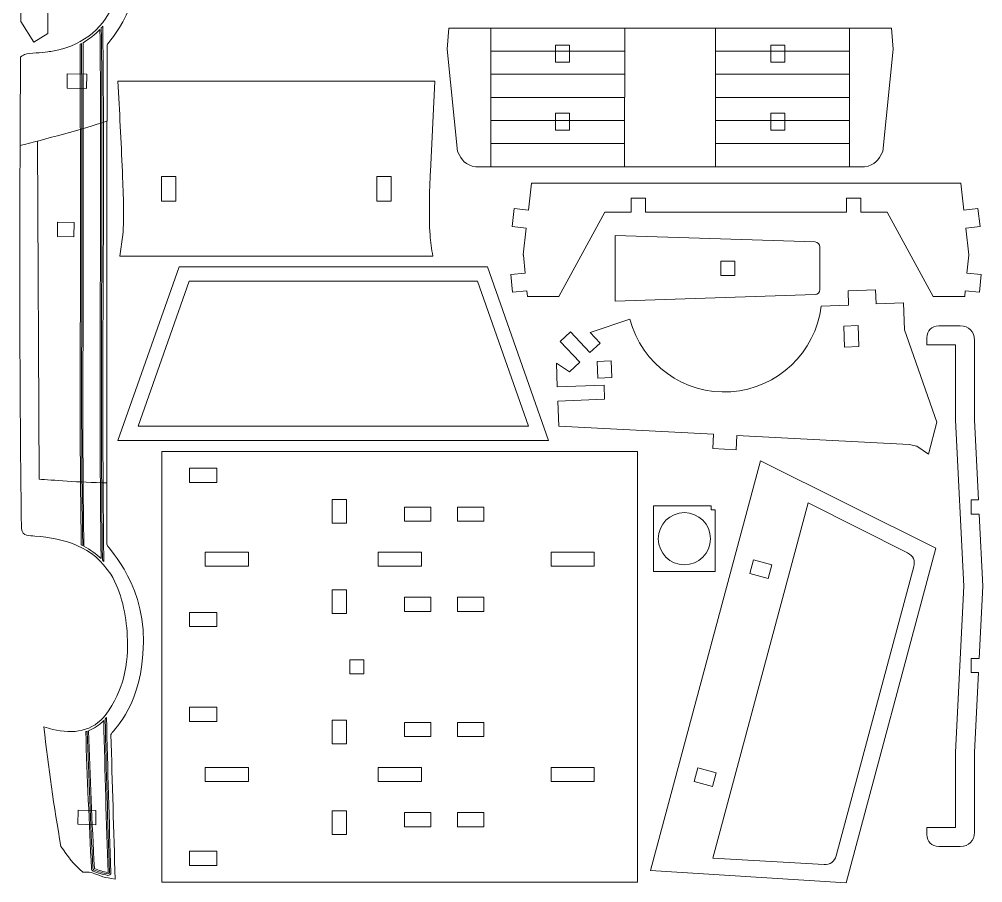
# Model space of a CAD drawing. Header units: centimetres. Extents: x -58.4 to 23.9, y -22.4 to 6.6.
# Drawn here: x -27.41 to -7.11, y -22.35 to -4.15 of the extents above; entities that cross this region are included whole.
import ezdxf

# ---------------------------------------------------------------- set-up
doc = ezdxf.new("R2010")
doc.units = ezdxf.units.CM
doc.header["$MEASUREMENT"] = 0
doc.layers.add('Camada 1', color=7, linetype='Continuous')

msp = doc.modelspace()

# ---------------------------------------------------------------- linework, layer by layer
at = {"layer": 'Camada 1', "lineweight": 9}
for points, knots in [([(-27.09372, 1.02122), (-27.09372, 1.02122), (-27.37682, 1.02122), (-27.37682, 1.02122), (-27.37682, 1.02122), (-27.37682, 1.02122), (-27.37682, -3.21644), (-27.37682, -3.21644), (-27.37682, -3.21644), (-27.37682, -3.21644), (-27.09372, -3.21644), (-27.09372, -3.21644), (-27.09372, -3.21644), (-27.09372, -3.21644), (-27.09372, -3.5164), (-27.09372, -3.5164), (-27.09372, -3.5164), (-27.09372, -3.5164), (-27.37682, -3.5164), (-27.37682, -3.5164), (-27.37682, -3.5164), (-27.37682, -3.5164), (-27.37682, -4.19678), (-27.37682, -4.19678), (-27.37682, -4.19678), (-27.37682, -4.19678), (-27.10546, -4.63517), (-27.10546, -4.63517), (-27.10546, -4.63517), (-27.10546, -4.63517), (-26.81062, -4.45265), (-26.81062, -4.45265), (-26.81062, -4.45265), (-26.81062, -4.45265), (-26.81062, 2.25743), (-26.81062, 2.25743), (-26.81062, 2.25743), (-26.81062, 2.25743), (-27.10546, 2.43995), (-27.10546, 2.43995), (-27.10546, 2.43995), (-27.10546, 2.43995), (-27.37682, 2.00156), (-27.37682, 2.00156), (-27.37682, 2.00156), (-27.37682, 2.00156), (-27.37682, 1.32118), (-27.37682, 1.32118), (-27.37682, 1.32118), (-27.37682, 1.32118), (-27.09372, 1.32118), (-27.09372, 1.32118), (-27.09372, 1.32118), (-27.09372, 1.32118), (-27.09372, 1.02122), (-27.09372, 1.02122)], [0, 0, 0, 0, 0.06666667, 0.06666667, 0.06666667, 0.06666667, 0.13333333, 0.13333333, 0.13333333, 0.13333333, 0.2, 0.2, 0.2, 0.2, 0.26666667, 0.26666667, 0.26666667, 0.26666667, 0.33333333, 0.33333333, 0.33333333, 0.33333333, 0.4, 0.4, 0.4, 0.4, 0.46666667, 0.46666667, 0.46666667, 0.46666667, 0.53333333, 0.53333333, 0.53333333, 0.53333333, 0.6, 0.6, 0.6, 0.6, 0.66666667, 0.66666667, 0.66666667, 0.66666667, 0.73333333, 0.73333333, 0.73333333, 0.73333333, 0.8, 0.8, 0.8, 0.8, 0.86666667, 0.86666667, 0.86666667, 0.86666667, 1, 1, 1, 1]), ([(-26.89215, -19.06278), (-26.7993, -19.9118), (-26.683, -20.73965), (-26.53384, -21.58065), (-26.53384, -21.58065), (-26.39456, -21.78602), (-26.26624, -21.96015), (-26.07565, -22.1212), (-26.07565, -22.1212), (-26.07543, -22.12129), (-25.92697, -22.11865), (-25.89238, -22.1319), (-25.89238, -22.1319), (-25.68341, -22.21201), (-25.6189, -22.23642), (-25.39144, -22.27201), (-25.39144, -22.27201), (-25.42098, -21.25596), (-25.45053, -20.23991), (-25.48007, -19.22386), (-25.48007, -19.22386), (-25.4696, -19.1501), (-24.89554, -18.72709), (-24.80514, -17.53262), (-24.80514, -17.53262), (-24.6946, -16.07215), (-25.52186, -15.34835), (-25.56693, -15.21354), (-25.56693, -15.21354), (-25.56672, -14.78351), (-25.56652, -14.35348), (-25.56632, -13.92344), (-25.56632, -13.92344), (-25.56631, -13.91325), (-25.56631, -13.90306), (-25.5663, -13.89287), (-25.5663, -13.89287), (-25.5654, -11.37102), (-25.5645, -8.84916), (-25.56359, -6.32731), (-25.56359, -6.32731), (-25.56338, -6.31732), (-25.56317, -6.30732), (-25.56295, -6.29733), (-25.56295, -6.29733), (-25.56258, -5.76148), (-25.56221, -5.22561), (-25.56184, -4.68975), (-25.56184, -4.68975), (-25.54613, -4.64328), (-24.74009, -3.86234), (-24.85675, -2.32344), (-24.85675, -2.32344), (-24.89466, -1.82336), (-25.01259, -1.32846), (-25.33316, -0.92975), (-25.33316, -0.92975), (-25.59773, -0.6007), (-25.85415, -0.48106), (-26.22403, -0.3332), (-26.22403, -0.3332), (-26.22667, -0.44754), (-26.22931, -0.56189), (-26.23194, -0.67623), (-26.23194, -0.67623), (-25.9212, -0.74861), (-25.64271, -0.97156), (-25.49215, -1.25121), (-25.49215, -1.25121), (-25.10531, -1.96973), (-25.0816, -2.86721), (-25.3442, -3.62902), (-25.3442, -3.62902), (-25.55064, -4.22791), (-25.92576, -4.62377), (-26.54764, -4.78646), (-26.54764, -4.78646), (-26.6347, -4.80923), (-26.72372, -4.82417), (-26.81252, -4.8388), (-26.81252, -4.8388), (-26.93444, -4.8589), (-27.18397, -4.85408), (-27.30011, -4.89604), (-27.30011, -4.89604), (-27.32215, -4.90401), (-27.37897, -4.93228), (-27.38637, -4.94992), (-27.38637, -4.94992), (-27.40363, -8.26286), (-27.41218, -11.57431), (-27.36742, -14.8871), (-27.36742, -14.8871), (-27.34961, -15.05215), (-27.18985, -15.03161), (-27.08678, -15.03988), (-27.08678, -15.03988), (-26.44558, -15.09133), (-25.85445, -15.26302), (-25.48541, -15.84713), (-25.48541, -15.84713), (-25.25181, -16.21685), (-25.16055, -16.70613), (-25.13577, -17.13706), (-25.13577, -17.13706), (-25.10113, -17.73943), (-25.21829, -18.30617), (-25.58338, -18.79621), (-25.58338, -18.79621), (-25.85954, -19.16688), (-26.28171, -19.21537), (-26.70602, -19.11543), (-26.70602, -19.11543), (-26.76877, -19.10066), (-26.83011, -19.08032), (-26.89215, -19.06278)], [0, 0, 0, 0, 0.03333333, 0.03333333, 0.03333333, 0.03333333, 0.06666667, 0.06666667, 0.06666667, 0.06666667, 0.1, 0.1, 0.1, 0.1, 0.13333333, 0.13333333, 0.13333333, 0.13333333, 0.16666667, 0.16666667, 0.16666667, 0.16666667, 0.2, 0.2, 0.2, 0.2, 0.23333333, 0.23333333, 0.23333333, 0.23333333, 0.26666667, 0.26666667, 0.26666667, 0.26666667, 0.3, 0.3, 0.3, 0.3, 0.33333333, 0.33333333, 0.33333333, 0.33333333, 0.36666667, 0.36666667, 0.36666667, 0.36666667, 0.4, 0.4, 0.4, 0.4, 0.43333333, 0.43333333, 0.43333333, 0.43333333, 0.46666667, 0.46666667, 0.46666667, 0.46666667, 0.5, 0.5, 0.5, 0.5, 0.53333333, 0.53333333, 0.53333333, 0.53333333, 0.56666667, 0.56666667, 0.56666667, 0.56666667, 0.6, 0.6, 0.6, 0.6, 0.63333333, 0.63333333, 0.63333333, 0.63333333, 0.66666667, 0.66666667, 0.66666667, 0.66666667, 0.7, 0.7, 0.7, 0.7, 0.73333333, 0.73333333, 0.73333333, 0.73333333, 0.76666667, 0.76666667, 0.76666667, 0.76666667, 0.8, 0.8, 0.8, 0.8, 0.83333333, 0.83333333, 0.83333333, 0.83333333, 0.86666667, 0.86666667, 0.86666667, 0.86666667, 0.9, 0.9, 0.9, 0.9, 0.93333333, 0.93333333, 0.93333333, 0.93333333, 1, 1, 1, 1]), ([(-17.78702, -7.25775), (-18.01963, -7.22724), (-18.07832, -7.12982), (-18.17908, -6.93486), (-18.17908, -6.93486), (-18.17908, -6.93486), (-18.39618, -4.77953), (-18.39618, -4.77953), (-18.39618, -4.77953), (-18.39618, -4.77953), (-18.36079, -4.33734), (-18.36079, -4.33734), (-18.36079, -4.33734), (-18.36079, -4.33734), (-9.02744, -4.33734), (-9.02744, -4.33734), (-9.02744, -4.33734), (-9.02744, -4.33734), (-8.99127, -4.77951), (-8.99127, -4.77951), (-8.99127, -4.77951), (-8.99127, -4.77951), (-9.20881, -6.93485), (-9.20881, -6.93485), (-9.20881, -6.93485), (-9.30978, -7.12986), (-9.36844, -7.22716), (-9.60116, -7.25775), (-9.60116, -7.25775), (-9.60116, -7.25775), (-17.78702, -7.25775), (-17.78702, -7.25775)], [0, 0, 0, 0, 0.11111111, 0.11111111, 0.11111111, 0.11111111, 0.22222222, 0.22222222, 0.22222222, 0.22222222, 0.33333333, 0.33333333, 0.33333333, 0.33333333, 0.44444444, 0.44444444, 0.44444444, 0.44444444, 0.55555556, 0.55555556, 0.55555556, 0.55555556, 0.66666667, 0.66666667, 0.66666667, 0.66666667, 0.77777778, 0.77777778, 0.77777778, 0.77777778, 1, 1, 1, 1]), ([(-15.81308, -4.8243), (-15.81308, -4.8243), (-15.81307, -5.05475), (-15.81307, -5.05475), (-15.81307, -5.05475), (-15.81307, -5.05475), (-16.11303, -5.05475), (-16.11303, -5.05475), (-16.11303, -5.05475), (-16.11303, -5.05475), (-16.11303, -4.69613), (-16.11303, -4.69613), (-16.11303, -4.69613), (-16.11303, -4.69613), (-15.81307, -4.69615), (-15.81307, -4.69615), (-15.81307, -4.69615), (-15.81307, -4.69615), (-15.81308, -4.8243), (-15.81308, -4.8243)], [0, 0, 0, 0, 0.16666667, 0.16666667, 0.16666667, 0.16666667, 0.33333333, 0.33333333, 0.33333333, 0.33333333, 0.5, 0.5, 0.5, 0.5, 0.66666667, 0.66666667, 0.66666667, 0.66666667, 1, 1, 1, 1]), ([(-11.2754, -5.05475), (-11.2754, -5.05475), (-11.2754, -4.69612), (-11.2754, -4.69612), (-11.2754, -4.69612), (-11.2754, -4.69612), (-11.57536, -4.69613), (-11.57536, -4.69613), (-11.57536, -4.69613), (-11.57536, -4.69613), (-11.57536, -5.05475), (-11.57536, -5.05475), (-11.57536, -5.05475), (-11.57536, -5.05475), (-11.2754, -5.05475), (-11.2754, -5.05475)], [0, 0, 0, 0, 0.2, 0.2, 0.2, 0.2, 0.4, 0.4, 0.4, 0.4, 0.6, 0.6, 0.6, 0.6, 1, 1, 1, 1]), ([(-25.9882, -5.30897), (-25.9882, -5.30897), (-25.99189, -5.60887), (-25.99189, -5.60887), (-25.99189, -5.60887), (-25.99189, -5.60887), (-26.40386, -5.60379), (-26.40386, -5.60379), (-26.40386, -5.60379), (-26.40386, -5.60379), (-26.40015, -5.30388), (-26.40015, -5.30388), (-26.40015, -5.30388), (-26.40015, -5.30388), (-25.9882, -5.30897), (-25.9882, -5.30897)], [0, 0, 0, 0, 0.2, 0.2, 0.2, 0.2, 0.4, 0.4, 0.4, 0.4, 0.6, 0.6, 0.6, 0.6, 1, 1, 1, 1]), ([(-25.28938, -9.14085), (-25.28938, -9.14085), (-18.69805, -9.14085), (-18.69805, -9.14085), (-18.69805, -9.14085), (-18.71696, -8.99216), (-18.74487, -8.84432), (-18.75479, -8.69477), (-18.75479, -8.69477), (-18.7815, -8.29204), (-18.76725, -7.75836), (-18.74762, -7.35658), (-18.74762, -7.35658), (-18.74762, -7.35658), (-18.65462, -5.45436), (-18.65462, -5.45436), (-18.65462, -5.45436), (-18.65462, -5.45436), (-25.33282, -5.45436), (-25.33282, -5.45436), (-25.33282, -5.45436), (-25.30182, -6.08843), (-25.26311, -6.72219), (-25.23981, -7.35658), (-25.23981, -7.35658), (-25.2269, -7.7082), (-25.18974, -8.35745), (-25.23265, -8.69477), (-25.23265, -8.69477), (-25.23265, -8.69477), (-25.28938, -9.14085), (-25.28938, -9.14085)], [0, 0, 0, 0, 0.11111111, 0.11111111, 0.11111111, 0.11111111, 0.22222222, 0.22222222, 0.22222222, 0.22222222, 0.33333333, 0.33333333, 0.33333333, 0.33333333, 0.44444444, 0.44444444, 0.44444444, 0.44444444, 0.55555556, 0.55555556, 0.55555556, 0.55555556, 0.66666667, 0.66666667, 0.66666667, 0.66666667, 0.77777778, 0.77777778, 0.77777778, 0.77777778, 1, 1, 1, 1]), ([(-15.81303, -6.48916), (-15.81303, -6.48916), (-16.11299, -6.48916), (-16.11299, -6.48916), (-16.11299, -6.48916), (-16.11299, -6.48916), (-16.11299, -6.13056), (-16.11299, -6.13056), (-16.11299, -6.13056), (-16.11299, -6.13056), (-15.81303, -6.13056), (-15.81303, -6.13056), (-15.81303, -6.13056), (-15.81303, -6.13056), (-15.81303, -6.48916), (-15.81303, -6.48916)], [0, 0, 0, 0, 0.2, 0.2, 0.2, 0.2, 0.4, 0.4, 0.4, 0.4, 0.6, 0.6, 0.6, 0.6, 1, 1, 1, 1]), ([(-11.57536, -6.28448), (-11.57536, -6.28448), (-11.57535, -6.48916), (-11.57535, -6.48916), (-11.57535, -6.48916), (-11.57535, -6.48916), (-11.27538, -6.48916), (-11.27538, -6.48916), (-11.27538, -6.48916), (-11.27538, -6.48916), (-11.2754, -6.13055), (-11.2754, -6.13055), (-11.2754, -6.13055), (-11.2754, -6.13055), (-11.57536, -6.13055), (-11.57536, -6.13055), (-11.57536, -6.13055), (-11.57536, -6.13055), (-11.57536, -6.28448), (-11.57536, -6.28448)], [0, 0, 0, 0, 0.16666667, 0.16666667, 0.16666667, 0.16666667, 0.33333333, 0.33333333, 0.33333333, 0.33333333, 0.5, 0.5, 0.5, 0.5, 0.66666667, 0.66666667, 0.66666667, 0.66666667, 1, 1, 1, 1]), ([(-24.11255, -7.98541), (-24.11255, -7.98541), (-24.11255, -7.46358), (-24.11255, -7.46358), (-24.11255, -7.46358), (-24.11255, -7.46358), (-24.4125, -7.46358), (-24.4125, -7.46358), (-24.4125, -7.46358), (-24.4125, -7.46358), (-24.4125, -7.98541), (-24.4125, -7.98541), (-24.4125, -7.98541), (-24.4125, -7.98541), (-24.11255, -7.98541), (-24.11255, -7.98541)], [0, 0, 0, 0, 0.2, 0.2, 0.2, 0.2, 0.4, 0.4, 0.4, 0.4, 0.6, 0.6, 0.6, 0.6, 1, 1, 1, 1]), ([(-19.87489, -7.98541), (-19.87489, -7.98541), (-19.87489, -7.46358), (-19.87489, -7.46358), (-19.87489, -7.46358), (-19.87489, -7.46358), (-19.57492, -7.46358), (-19.57492, -7.46358), (-19.57492, -7.46358), (-19.57492, -7.46358), (-19.57492, -7.98541), (-19.57492, -7.98541), (-19.57492, -7.98541), (-19.57492, -7.98541), (-19.87489, -7.98541), (-19.87489, -7.98541)], [0, 0, 0, 0, 0.2, 0.2, 0.2, 0.2, 0.4, 0.4, 0.4, 0.4, 0.6, 0.6, 0.6, 0.6, 1, 1, 1, 1]), ([(-16.72611, -8.55041), (-16.72611, -8.55041), (-16.79183, -9.11836), (-16.79183, -9.11836), (-16.79183, -9.11836), (-16.79183, -9.11836), (-16.78632, -9.12427), (-16.78632, -9.12427), (-16.78632, -9.12427), (-16.78632, -9.12427), (-16.74954, -9.49932), (-16.74954, -9.49932), (-16.74954, -9.49932), (-16.74954, -9.49932), (-17.05013, -9.52879), (-17.05013, -9.52879), (-17.05013, -9.52879), (-17.05013, -9.52879), (-17.01336, -9.90384), (-17.01336, -9.90384), (-17.01336, -9.90384), (-17.01336, -9.90384), (-16.71276, -9.87436), (-16.71276, -9.87436), (-16.71276, -9.87436), (-16.71276, -9.87436), (-16.7013, -9.99141), (-16.7013, -9.99141), (-16.7013, -9.99141), (-16.7013, -9.99141), (-16.0404, -9.99141), (-16.0404, -9.99141), (-16.0404, -9.99141), (-16.0404, -9.99141), (-15.06896, -8.21892), (-15.06896, -8.21892), (-15.06896, -8.21892), (-15.06896, -8.21892), (-14.51252, -8.21892), (-14.51252, -8.21892), (-14.51252, -8.21892), (-14.51252, -8.21892), (-14.51252, -7.91895), (-14.51252, -7.91895), (-14.51252, -7.91895), (-14.51252, -7.91895), (-14.21255, -7.91895), (-14.21255, -7.91895), (-14.21255, -7.91895), (-14.21255, -7.91895), (-14.21255, -8.21892), (-14.21255, -8.21892), (-14.21255, -8.21892), (-14.21255, -8.21892), (-9.97489, -8.21892), (-9.97489, -8.21892), (-9.97489, -8.21892), (-9.97489, -8.21892), (-9.97489, -7.91895), (-9.97489, -7.91895), (-9.97489, -7.91895), (-9.97489, -7.91895), (-9.67492, -7.91895), (-9.67492, -7.91895), (-9.67492, -7.91895), (-9.67492, -7.91895), (-9.67492, -8.21892), (-9.67492, -8.21892), (-9.67492, -8.21892), (-9.67492, -8.21892), (-9.11849, -8.21892), (-9.11849, -8.21892), (-9.11849, -8.21892), (-9.11849, -8.21892), (-8.14705, -9.99141), (-8.14705, -9.99141), (-8.14705, -9.99141), (-8.14705, -9.99141), (-7.48616, -9.99141), (-7.48616, -9.99141), (-7.48616, -9.99141), (-7.48616, -9.99141), (-7.47468, -9.87436), (-7.47468, -9.87436), (-7.47468, -9.87436), (-7.47468, -9.87436), (-7.17409, -9.90384), (-7.17409, -9.90384), (-7.17409, -9.90384), (-7.17409, -9.90384), (-7.13732, -9.52879), (-7.13732, -9.52879), (-7.13732, -9.52879), (-7.13732, -9.52879), (-7.43791, -9.49932), (-7.43791, -9.49932), (-7.43791, -9.49932), (-7.43791, -9.49932), (-7.40113, -9.12427), (-7.40113, -9.12427), (-7.40113, -9.12427), (-7.40113, -9.12427), (-7.39563, -9.11836), (-7.39563, -9.11836), (-7.39563, -9.11836), (-7.39563, -9.11836), (-7.46134, -8.55041), (-7.46134, -8.55041), (-7.46134, -8.55041), (-7.46134, -8.55041), (-7.16337, -8.51593), (-7.16337, -8.51593), (-7.16337, -8.51593), (-7.16337, -8.51593), (-7.20718, -8.13729), (-7.20718, -8.13729), (-7.20718, -8.13729), (-7.20718, -8.13729), (-7.50515, -8.17177), (-7.50515, -8.17177), (-7.50515, -8.17177), (-7.50515, -8.17177), (-7.57087, -7.6038), (-7.57087, -7.6038), (-7.57087, -7.6038), (-7.57087, -7.6038), (-16.61658, -7.6038), (-16.61658, -7.6038), (-16.61658, -7.6038), (-16.61658, -7.6038), (-16.68229, -8.17177), (-16.68229, -8.17177), (-16.68229, -8.17177), (-16.68229, -8.17177), (-16.98028, -8.13729), (-16.98028, -8.13729), (-16.98028, -8.13729), (-16.98028, -8.13729), (-17.02409, -8.51593), (-17.02409, -8.51593), (-17.02409, -8.51593), (-17.02409, -8.51593), (-16.72611, -8.55041), (-16.72611, -8.55041)], [0, 0, 0, 0, 0.02702703, 0.02702703, 0.02702703, 0.02702703, 0.05405405, 0.05405405, 0.05405405, 0.05405405, 0.08108108, 0.08108108, 0.08108108, 0.08108108, 0.10810811, 0.10810811, 0.10810811, 0.10810811, 0.13513514, 0.13513514, 0.13513514, 0.13513514, 0.16216216, 0.16216216, 0.16216216, 0.16216216, 0.18918919, 0.18918919, 0.18918919, 0.18918919, 0.21621622, 0.21621622, 0.21621622, 0.21621622, 0.24324324, 0.24324324, 0.24324324, 0.24324324, 0.27027027, 0.27027027, 0.27027027, 0.27027027, 0.2972973, 0.2972973, 0.2972973, 0.2972973, 0.32432432, 0.32432432, 0.32432432, 0.32432432, 0.35135135, 0.35135135, 0.35135135, 0.35135135, 0.37837838, 0.37837838, 0.37837838, 0.37837838, 0.40540541, 0.40540541, 0.40540541, 0.40540541, 0.43243243, 0.43243243, 0.43243243, 0.43243243, 0.45945946, 0.45945946, 0.45945946, 0.45945946, 0.48648649, 0.48648649, 0.48648649, 0.48648649, 0.51351351, 0.51351351, 0.51351351, 0.51351351, 0.54054054, 0.54054054, 0.54054054, 0.54054054, 0.56756757, 0.56756757, 0.56756757, 0.56756757, 0.59459459, 0.59459459, 0.59459459, 0.59459459, 0.62162162, 0.62162162, 0.62162162, 0.62162162, 0.64864865, 0.64864865, 0.64864865, 0.64864865, 0.67567568, 0.67567568, 0.67567568, 0.67567568, 0.7027027, 0.7027027, 0.7027027, 0.7027027, 0.72972973, 0.72972973, 0.72972973, 0.72972973, 0.75675676, 0.75675676, 0.75675676, 0.75675676, 0.78378378, 0.78378378, 0.78378378, 0.78378378, 0.81081081, 0.81081081, 0.81081081, 0.81081081, 0.83783784, 0.83783784, 0.83783784, 0.83783784, 0.86486486, 0.86486486, 0.86486486, 0.86486486, 0.89189189, 0.89189189, 0.89189189, 0.89189189, 0.91891892, 0.91891892, 0.91891892, 0.91891892, 0.94594595, 0.94594595, 0.94594595, 0.94594595, 1, 1, 1, 1]), ([(-26.25465, -8.43666), (-26.25465, -8.43666), (-26.60324, -8.42926), (-26.60324, -8.42926), (-26.60324, -8.42926), (-26.60324, -8.42926), (-26.60961, -8.72982), (-26.60961, -8.72982), (-26.60961, -8.72982), (-26.60961, -8.72982), (-26.26101, -8.73652), (-26.26101, -8.73652), (-26.26101, -8.73652), (-26.26101, -8.73652), (-26.25465, -8.43666), (-26.25465, -8.43666)], [0, 0, 0, 0, 0.2, 0.2, 0.2, 0.2, 0.4, 0.4, 0.4, 0.4, 0.6, 0.6, 0.6, 0.6, 1, 1, 1, 1]), ([(-14.85039, -8.70512), (-14.85039, -8.70512), (-14.85039, -10.09009), (-14.85039, -10.09009), (-14.85039, -10.09009), (-14.85039, -10.09009), (-10.64021, -9.95086), (-10.64021, -9.95086), (-10.64021, -9.95086), (-10.585, -9.94903), (-10.541, -9.90369), (-10.54021, -9.8475), (-10.54021, -9.8475), (-10.53599, -9.54761), (-10.53599, -9.24761), (-10.54021, -8.94771), (-10.54021, -8.94771), (-10.541, -8.89148), (-10.58524, -8.84618), (-10.64021, -8.84436), (-10.64021, -8.84436), (-10.64021, -8.84436), (-14.85039, -8.70512), (-14.85039, -8.70512)], [0, 0, 0, 0, 0.14285714, 0.14285714, 0.14285714, 0.14285714, 0.28571429, 0.28571429, 0.28571429, 0.28571429, 0.42857143, 0.42857143, 0.42857143, 0.42857143, 0.57142857, 0.57142857, 0.57142857, 0.57142857, 0.71428571, 0.71428571, 0.71428571, 0.71428571, 1, 1, 1, 1]), ([(-12.32804, -9.5476), (-12.32804, -9.5476), (-12.628, -9.5476), (-12.628, -9.5476), (-12.628, -9.5476), (-12.628, -9.5476), (-12.628, -9.24763), (-12.628, -9.24763), (-12.628, -9.24763), (-12.628, -9.24763), (-12.32804, -9.24763), (-12.32804, -9.24763), (-12.32804, -9.24763), (-12.32804, -9.24763), (-12.32804, -9.5476), (-12.32804, -9.5476)], [0, 0, 0, 0, 0.2, 0.2, 0.2, 0.2, 0.4, 0.4, 0.4, 0.4, 0.6, 0.6, 0.6, 0.6, 1, 1, 1, 1]), ([(-17.54379, -9.36984), (-17.54379, -9.36984), (-24.04366, -9.36984), (-24.04366, -9.36984), (-24.04366, -9.36984), (-24.04366, -9.36984), (-25.33166, -13.02538), (-25.33166, -13.02538), (-25.33166, -13.02538), (-25.33166, -13.02538), (-16.25579, -13.02538), (-16.25579, -13.02538), (-16.25579, -13.02538), (-16.25579, -13.02538), (-17.54379, -9.36984), (-17.54379, -9.36984)], [0, 0, 0, 0, 0.2, 0.2, 0.2, 0.2, 0.4, 0.4, 0.4, 0.4, 0.6, 0.6, 0.6, 0.6, 1, 1, 1, 1]), ([(-23.83132, -9.66981), (-23.83132, -9.66981), (-17.75615, -9.66981), (-17.75615, -9.66981), (-17.75615, -9.66981), (-17.75615, -9.66981), (-16.67952, -12.72542), (-16.67952, -12.72542), (-16.67952, -12.72542), (-16.67952, -12.72542), (-24.90793, -12.72542), (-24.90793, -12.72542), (-24.90793, -12.72542), (-24.90793, -12.72542), (-23.83132, -9.66981), (-23.83132, -9.66981)], [0, 0, 0, 0, 0.2, 0.2, 0.2, 0.2, 0.4, 0.4, 0.4, 0.4, 0.6, 0.6, 0.6, 0.6, 1, 1, 1, 1]), ([(-14.54224, -10.47065), (-14.29095, -11.42489), (-13.39747, -12.06626), (-12.41299, -11.99912), (-12.41299, -11.99912), (-11.42851, -11.93198), (-10.63038, -11.17523), (-10.51097, -10.19572), (-10.51097, -10.19572), (-10.51097, -10.19572), (-9.93243, -10.17268), (-9.93243, -10.17268), (-9.93243, -10.17268), (-9.93243, -10.17268), (-9.94437, -9.87296), (-9.94437, -9.87296), (-9.94437, -9.87296), (-9.94437, -9.87296), (-9.36581, -9.84991), (-9.36581, -9.84991), (-9.36581, -9.84991), (-9.36581, -9.84991), (-9.35386, -10.14965), (-9.35386, -10.14965), (-9.35386, -10.14965), (-9.35386, -10.14965), (-8.77533, -10.1266), (-8.77533, -10.1266), (-8.77533, -10.1266), (-8.77533, -10.1266), (-8.75263, -10.6964), (-8.75263, -10.6964), (-8.75263, -10.6964), (-8.75263, -10.6964), (-8.07336, -12.63835), (-8.07336, -12.63835), (-8.07336, -12.63835), (-8.07336, -12.63835), (-8.24933, -13.31579), (-8.24933, -13.31579), (-8.24933, -13.31579), (-8.24933, -13.31579), (-8.49568, -13.14465), (-8.49568, -13.14465), (-8.49568, -13.14465), (-8.49568, -13.14465), (-8.65704, -13.11373), (-8.65704, -13.11373), (-8.65704, -13.11373), (-8.65704, -13.11373), (-12.28591, -12.92262), (-12.28591, -12.92262), (-12.28591, -12.92262), (-12.28591, -12.92262), (-12.30168, -13.22217), (-12.30168, -13.22217), (-12.30168, -13.22217), (-12.30168, -13.22217), (-12.79735, -13.19606), (-12.79735, -13.19606), (-12.79735, -13.19606), (-12.79735, -13.19606), (-12.78158, -12.89651), (-12.78158, -12.89651), (-12.78158, -12.89651), (-12.78158, -12.89651), (-16.03881, -12.72496), (-16.03881, -12.72496), (-16.03881, -12.72496), (-16.03881, -12.72496), (-16.05986, -12.19684), (-16.05986, -12.19684), (-16.05986, -12.19684), (-16.05986, -12.19684), (-15.07575, -12.15764), (-15.07575, -12.15764), (-15.07575, -12.15764), (-15.07575, -12.15764), (-15.08769, -11.85792), (-15.08769, -11.85792), (-15.08769, -11.85792), (-15.08769, -11.85792), (-16.0718, -11.89711), (-16.0718, -11.89711), (-16.0718, -11.89711), (-16.0718, -11.89711), (-16.09173, -11.39678), (-16.09173, -11.39678), (-16.09173, -11.39678), (-16.09173, -11.39678), (-15.81343, -11.57956), (-15.81343, -11.57956), (-15.81343, -11.57956), (-15.81343, -11.57956), (-15.59923, -11.37798), (-15.59923, -11.37798), (-15.59923, -11.37798), (-15.59923, -11.37798), (-16.0104, -10.94108), (-16.0104, -10.94108), (-16.0104, -10.94108), (-16.0104, -10.94108), (-15.79619, -10.73949), (-15.79619, -10.73949), (-15.79619, -10.73949), (-15.79619, -10.73949), (-15.38503, -11.17638), (-15.38503, -11.17638), (-15.38503, -11.17638), (-15.38503, -11.17638), (-15.17083, -10.97478), (-15.17083, -10.97478), (-15.17083, -10.97478), (-15.17083, -10.97478), (-15.37783, -10.75443), (-15.37783, -10.75443), (-15.37783, -10.75443), (-15.37783, -10.75443), (-14.54224, -10.47065), (-14.54224, -10.47065)], [0, 0, 0, 0, 0.03225806, 0.03225806, 0.03225806, 0.03225806, 0.06451613, 0.06451613, 0.06451613, 0.06451613, 0.09677419, 0.09677419, 0.09677419, 0.09677419, 0.12903226, 0.12903226, 0.12903226, 0.12903226, 0.16129032, 0.16129032, 0.16129032, 0.16129032, 0.19354839, 0.19354839, 0.19354839, 0.19354839, 0.22580645, 0.22580645, 0.22580645, 0.22580645, 0.25806452, 0.25806452, 0.25806452, 0.25806452, 0.29032258, 0.29032258, 0.29032258, 0.29032258, 0.32258065, 0.32258065, 0.32258065, 0.32258065, 0.35483871, 0.35483871, 0.35483871, 0.35483871, 0.38709677, 0.38709677, 0.38709677, 0.38709677, 0.41935484, 0.41935484, 0.41935484, 0.41935484, 0.4516129, 0.4516129, 0.4516129, 0.4516129, 0.48387097, 0.48387097, 0.48387097, 0.48387097, 0.51612903, 0.51612903, 0.51612903, 0.51612903, 0.5483871, 0.5483871, 0.5483871, 0.5483871, 0.58064516, 0.58064516, 0.58064516, 0.58064516, 0.61290323, 0.61290323, 0.61290323, 0.61290323, 0.64516129, 0.64516129, 0.64516129, 0.64516129, 0.67741935, 0.67741935, 0.67741935, 0.67741935, 0.70967742, 0.70967742, 0.70967742, 0.70967742, 0.74193548, 0.74193548, 0.74193548, 0.74193548, 0.77419355, 0.77419355, 0.77419355, 0.77419355, 0.80645161, 0.80645161, 0.80645161, 0.80645161, 0.83870968, 0.83870968, 0.83870968, 0.83870968, 0.87096774, 0.87096774, 0.87096774, 0.87096774, 0.90322581, 0.90322581, 0.90322581, 0.90322581, 0.93548387, 0.93548387, 0.93548387, 0.93548387, 1, 1, 1, 1]), ([(-10.01882, -11.05785), (-10.01882, -11.05785), (-10.03629, -10.61915), (-10.03629, -10.61915), (-10.03629, -10.61915), (-10.03629, -10.61915), (-9.7344, -10.60714), (-9.7344, -10.60714), (-9.7344, -10.60714), (-9.7344, -10.60714), (-9.71693, -11.04582), (-9.71693, -11.04582), (-9.71693, -11.04582), (-9.71693, -11.04582), (-10.01882, -11.05785), (-10.01882, -11.05785)], [0, 0, 0, 0, 0.2, 0.2, 0.2, 0.2, 0.4, 0.4, 0.4, 0.4, 0.6, 0.6, 0.6, 0.6, 1, 1, 1, 1]), ([(-7.2816, -21.28131), (-7.2816, -21.28131), (-7.2816, -19.59847), (-7.2816, -19.59847), (-7.2816, -19.59847), (-7.2816, -19.59847), (-7.19724, -17.91782), (-7.19724, -17.91782), (-7.19724, -17.91782), (-7.19724, -17.91782), (-7.34736, -17.91777), (-7.34736, -17.91777), (-7.34736, -17.91777), (-7.34736, -17.91777), (-7.34736, -17.61781), (-7.34736, -17.61781), (-7.34736, -17.61781), (-7.34736, -17.61781), (-7.18228, -17.61779), (-7.18228, -17.61779), (-7.18228, -17.61779), (-7.18228, -17.61779), (-7.10592, -16.09633), (-7.10592, -16.09633), (-7.10592, -16.09633), (-7.10592, -16.09633), (-7.18226, -14.57754), (-7.18226, -14.57754), (-7.18226, -14.57754), (-7.18226, -14.57754), (-7.34736, -14.57758), (-7.34736, -14.57758), (-7.34736, -14.57758), (-7.34736, -14.57758), (-7.34736, -14.2776), (-7.34736, -14.2776), (-7.34736, -14.2776), (-7.34736, -14.2776), (-7.19724, -14.27736), (-7.19724, -14.27736), (-7.19724, -14.27736), (-7.19724, -14.27736), (-7.2816, -12.59672), (-7.2816, -12.59672), (-7.2816, -12.59672), (-7.2816, -12.59672), (-7.2816, -10.91387), (-7.2816, -10.91387), (-7.2816, -10.91387), (-7.2816, -10.72801), (-7.39181, -10.61392), (-7.58158, -10.61392), (-7.58158, -10.61392), (-7.58158, -10.61392), (-8.03155, -10.61392), (-8.03155, -10.61392), (-8.03155, -10.61392), (-8.18843, -10.61392), (-8.28153, -10.70702), (-8.28153, -10.8639), (-8.28153, -10.8639), (-8.28153, -10.8639), (-8.28153, -11.01389), (-8.28153, -11.01389), (-8.28153, -11.01389), (-8.28153, -11.01389), (-7.68157, -11.01388), (-7.68157, -11.01388), (-7.68157, -11.01388), (-7.68157, -11.01388), (-7.68157, -12.59673), (-7.68157, -12.59673), (-7.68157, -12.59673), (-7.68157, -12.59673), (-7.50588, -16.09885), (-7.50588, -16.09885), (-7.50588, -16.09885), (-7.50588, -16.09885), (-7.68157, -19.59848), (-7.68157, -19.59848), (-7.68157, -19.59848), (-7.68157, -19.59848), (-7.68157, -21.18133), (-7.68157, -21.18133), (-7.68157, -21.18133), (-7.68157, -21.18133), (-8.28153, -21.18134), (-8.28153, -21.18134), (-8.28153, -21.18134), (-8.28153, -21.18134), (-8.28153, -21.33133), (-8.28153, -21.33133), (-8.28153, -21.33133), (-8.28153, -21.4882), (-8.1884, -21.5813), (-8.03155, -21.5813), (-8.03155, -21.5813), (-8.03155, -21.5813), (-7.58158, -21.58128), (-7.58158, -21.58128), (-7.58158, -21.58128), (-7.39337, -21.58128), (-7.2816, -21.46954), (-7.2816, -21.28131)], [0, 0, 0, 0, 0.03703704, 0.03703704, 0.03703704, 0.03703704, 0.07407407, 0.07407407, 0.07407407, 0.07407407, 0.11111111, 0.11111111, 0.11111111, 0.11111111, 0.14814815, 0.14814815, 0.14814815, 0.14814815, 0.18518519, 0.18518519, 0.18518519, 0.18518519, 0.22222222, 0.22222222, 0.22222222, 0.22222222, 0.25925926, 0.25925926, 0.25925926, 0.25925926, 0.2962963, 0.2962963, 0.2962963, 0.2962963, 0.33333333, 0.33333333, 0.33333333, 0.33333333, 0.37037037, 0.37037037, 0.37037037, 0.37037037, 0.40740741, 0.40740741, 0.40740741, 0.40740741, 0.44444444, 0.44444444, 0.44444444, 0.44444444, 0.48148148, 0.48148148, 0.48148148, 0.48148148, 0.51851852, 0.51851852, 0.51851852, 0.51851852, 0.55555556, 0.55555556, 0.55555556, 0.55555556, 0.59259259, 0.59259259, 0.59259259, 0.59259259, 0.62962963, 0.62962963, 0.62962963, 0.62962963, 0.66666667, 0.66666667, 0.66666667, 0.66666667, 0.7037037, 0.7037037, 0.7037037, 0.7037037, 0.74074074, 0.74074074, 0.74074074, 0.74074074, 0.77777778, 0.77777778, 0.77777778, 0.77777778, 0.81481481, 0.81481481, 0.81481481, 0.81481481, 0.85185185, 0.85185185, 0.85185185, 0.85185185, 0.88888889, 0.88888889, 0.88888889, 0.88888889, 0.92592593, 0.92592593, 0.92592593, 0.92592593, 1, 1, 1, 1]), ([(-14.91965, -11.70253), (-14.91965, -11.70253), (-14.93364, -11.35116), (-14.93364, -11.35116), (-14.93364, -11.35116), (-14.93364, -11.35116), (-15.23164, -11.36303), (-15.23164, -11.36303), (-15.23164, -11.36303), (-15.23164, -11.36303), (-15.21766, -11.71439), (-15.21766, -11.71439), (-15.21766, -11.71439), (-15.21766, -11.71439), (-14.91965, -11.70253), (-14.91965, -11.70253)], [0, 0, 0, 0, 0.2, 0.2, 0.2, 0.2, 0.4, 0.4, 0.4, 0.4, 0.6, 0.6, 0.6, 0.6, 1, 1, 1, 1]), ([(-24.40671, -13.25995), (-24.40671, -13.25995), (-14.38073, -13.25995), (-14.38073, -13.25995), (-14.38073, -13.25995), (-14.38073, -13.25995), (-14.38073, -22.33527), (-14.38073, -22.33527), (-14.38073, -22.33527), (-14.38073, -22.33527), (-24.40671, -22.33527), (-24.40671, -22.33527), (-24.40671, -22.33527), (-24.40671, -22.33527), (-24.40671, -13.25995), (-24.40671, -13.25995)], [0, 0, 0, 0, 0.2, 0.2, 0.2, 0.2, 0.4, 0.4, 0.4, 0.4, 0.6, 0.6, 0.6, 0.6, 1, 1, 1, 1]), ([(-14.10673, -22.09162), (-14.10673, -22.09162), (-11.79266, -13.45541), (-11.79266, -13.45541), (-11.79266, -13.45541), (-11.79266, -13.45541), (-8.09335, -15.29712), (-8.09335, -15.29712), (-8.09335, -15.29712), (-8.09335, -15.29712), (-9.98217, -22.3463), (-9.98217, -22.3463), (-9.98217, -22.3463), (-9.98217, -22.3463), (-14.10673, -22.09162), (-14.10673, -22.09162)], [0, 0, 0, 0, 0.2, 0.2, 0.2, 0.2, 0.4, 0.4, 0.4, 0.4, 0.6, 0.6, 0.6, 0.6, 1, 1, 1, 1]), ([(-23.24869, -13.6128), (-23.24869, -13.6128), (-23.82769, -13.6128), (-23.82769, -13.6128), (-23.82769, -13.6128), (-23.82769, -13.6128), (-23.82769, -13.91276), (-23.82769, -13.91276), (-23.82769, -13.91276), (-23.82769, -13.91276), (-23.24869, -13.91276), (-23.24869, -13.91276), (-23.24869, -13.91276), (-23.24869, -13.91276), (-23.24869, -13.6128), (-23.24869, -13.6128)], [0, 0, 0, 0, 0.2, 0.2, 0.2, 0.2, 0.4, 0.4, 0.4, 0.4, 0.6, 0.6, 0.6, 0.6, 1, 1, 1, 1]), ([(-20.81781, -14.26763), (-20.81781, -14.26763), (-20.81781, -14.76629), (-20.81781, -14.76629), (-20.81781, -14.76629), (-20.81781, -14.76629), (-20.51785, -14.76629), (-20.51785, -14.76629), (-20.51785, -14.76629), (-20.51785, -14.76629), (-20.51785, -14.26763), (-20.51785, -14.26763), (-20.51785, -14.26763), (-20.51785, -14.26763), (-20.81781, -14.26763), (-20.81781, -14.26763)], [0, 0, 0, 0, 0.2, 0.2, 0.2, 0.2, 0.4, 0.4, 0.4, 0.4, 0.6, 0.6, 0.6, 0.6, 1, 1, 1, 1]), ([(-12.743, -15.78905), (-12.743, -15.78905), (-12.743, -14.49115), (-12.743, -14.49115), (-12.743, -14.49115), (-12.743, -14.49115), (-12.82771, -14.49115), (-12.82771, -14.49115), (-12.82771, -14.49115), (-12.82771, -14.49115), (-12.82771, -14.40616), (-12.82771, -14.40616), (-12.82771, -14.40616), (-12.82771, -14.40616), (-14.04444, -14.40616), (-14.04444, -14.40616), (-14.04444, -14.40616), (-14.04444, -14.40616), (-14.04444, -15.78905), (-14.04444, -15.78905), (-14.04444, -15.78905), (-14.04444, -15.78905), (-12.743, -15.78905), (-12.743, -15.78905)], [0, 0, 0, 0, 0.14285714, 0.14285714, 0.14285714, 0.14285714, 0.28571429, 0.28571429, 0.28571429, 0.28571429, 0.42857143, 0.42857143, 0.42857143, 0.42857143, 0.57142857, 0.57142857, 0.57142857, 0.57142857, 0.71428571, 0.71428571, 0.71428571, 0.71428571, 1, 1, 1, 1]), ([(-8.55903, -15.68291), (-8.55903, -15.68291), (-10.19257, -21.77937), (-10.19257, -21.77937), (-10.19257, -21.77937), (-10.22435, -21.89798), (-10.3264, -21.97094), (-10.44904, -21.96389), (-10.44904, -21.96389), (-10.44904, -21.96389), (-12.79416, -21.82905), (-12.79416, -21.82905), (-12.79416, -21.82905), (-12.79416, -21.82905), (-10.78724, -14.3391), (-10.78724, -14.3391), (-10.78724, -14.3391), (-10.78724, -14.3391), (-8.68888, -15.39487), (-8.68888, -15.39487), (-8.68888, -15.39487), (-8.56446, -15.45747), (-8.52664, -15.56205), (-8.55903, -15.68291)], [0, 0, 0, 0, 0.14285714, 0.14285714, 0.14285714, 0.14285714, 0.28571429, 0.28571429, 0.28571429, 0.28571429, 0.42857143, 0.42857143, 0.42857143, 0.42857143, 0.57142857, 0.57142857, 0.57142857, 0.57142857, 0.71428571, 0.71428571, 0.71428571, 0.71428571, 1, 1, 1, 1]), ([(-19.29494, -14.42925), (-19.29494, -14.42925), (-19.29494, -14.72922), (-19.29494, -14.72922), (-19.29494, -14.72922), (-19.29494, -14.72922), (-18.737, -14.72922), (-18.737, -14.72922), (-18.737, -14.72922), (-18.737, -14.72922), (-18.737, -14.42925), (-18.737, -14.42925), (-18.737, -14.42925), (-18.737, -14.42925), (-19.29494, -14.42925), (-19.29494, -14.42925)], [0, 0, 0, 0, 0.2, 0.2, 0.2, 0.2, 0.4, 0.4, 0.4, 0.4, 0.6, 0.6, 0.6, 0.6, 1, 1, 1, 1]), ([(-17.62112, -14.72922), (-17.62112, -14.72922), (-17.62112, -14.42925), (-17.62112, -14.42925), (-17.62112, -14.42925), (-17.62112, -14.42925), (-18.17906, -14.42925), (-18.17906, -14.42925), (-18.17906, -14.42925), (-18.17906, -14.42925), (-18.17906, -14.72922), (-18.17906, -14.72922), (-18.17906, -14.72922), (-18.17906, -14.72922), (-17.62112, -14.72922), (-17.62112, -14.72922)], [0, 0, 0, 0, 0.2, 0.2, 0.2, 0.2, 0.4, 0.4, 0.4, 0.4, 0.6, 0.6, 0.6, 0.6, 1, 1, 1, 1]), ([(-13.39372, -15.64753), (-13.69744, -15.64753), (-13.94366, -15.40131), (-13.94366, -15.09759), (-13.94366, -15.09759), (-13.94366, -14.79387), (-13.69744, -14.54765), (-13.39372, -14.54765), (-13.39372, -14.54765), (-13.09, -14.54765), (-12.84378, -14.79387), (-12.84378, -15.09759), (-12.84378, -15.09759), (-12.84378, -15.40131), (-13.09, -15.64753), (-13.39372, -15.64753)], [0, 0, 0, 0, 0.2, 0.2, 0.2, 0.2, 0.4, 0.4, 0.4, 0.4, 0.6, 0.6, 0.6, 0.6, 1, 1, 1, 1]), ([(-22.5838, -15.67878), (-22.5838, -15.67878), (-22.5838, -15.37881), (-22.5838, -15.37881), (-22.5838, -15.37881), (-22.5838, -15.37881), (-23.49525, -15.37881), (-23.49525, -15.37881), (-23.49525, -15.37881), (-23.49525, -15.37881), (-23.49525, -15.67878), (-23.49525, -15.67878), (-23.49525, -15.67878), (-23.49525, -15.67878), (-22.5838, -15.67878), (-22.5838, -15.67878)], [0, 0, 0, 0, 0.2, 0.2, 0.2, 0.2, 0.4, 0.4, 0.4, 0.4, 0.6, 0.6, 0.6, 0.6, 1, 1, 1, 1]), ([(-18.93799, -15.37881), (-18.93799, -15.37881), (-19.84945, -15.37881), (-19.84945, -15.37881), (-19.84945, -15.37881), (-19.84945, -15.37881), (-19.84945, -15.67878), (-19.84945, -15.67878), (-19.84945, -15.67878), (-19.84945, -15.67878), (-18.93799, -15.67878), (-18.93799, -15.67878), (-18.93799, -15.67878), (-18.93799, -15.67878), (-18.93799, -15.37881), (-18.93799, -15.37881)], [0, 0, 0, 0, 0.2, 0.2, 0.2, 0.2, 0.4, 0.4, 0.4, 0.4, 0.6, 0.6, 0.6, 0.6, 1, 1, 1, 1]), ([(-15.29219, -15.37881), (-15.29219, -15.37881), (-16.20364, -15.37881), (-16.20364, -15.37881), (-16.20364, -15.37881), (-16.20364, -15.37881), (-16.20364, -15.67878), (-16.20364, -15.67878), (-16.20364, -15.67878), (-16.20364, -15.67878), (-15.29219, -15.67878), (-15.29219, -15.67878), (-15.29219, -15.67878), (-15.29219, -15.67878), (-15.29219, -15.37881), (-15.29219, -15.37881)], [0, 0, 0, 0, 0.2, 0.2, 0.2, 0.2, 0.4, 0.4, 0.4, 0.4, 0.6, 0.6, 0.6, 0.6, 1, 1, 1, 1]), ([(-11.93733, -15.54065), (-11.93733, -15.54065), (-12.01497, -15.83039), (-12.01497, -15.83039), (-12.01497, -15.83039), (-12.01497, -15.83039), (-11.62864, -15.93391), (-11.62864, -15.93391), (-11.62864, -15.93391), (-11.62864, -15.93391), (-11.55101, -15.64416), (-11.55101, -15.64416), (-11.55101, -15.64416), (-11.55101, -15.64416), (-11.93733, -15.54065), (-11.93733, -15.54065)], [0, 0, 0, 0, 0.2, 0.2, 0.2, 0.2, 0.4, 0.4, 0.4, 0.4, 0.6, 0.6, 0.6, 0.6, 1, 1, 1, 1]), ([(-20.81781, -16.17743), (-20.81781, -16.17743), (-20.81781, -16.67609), (-20.81781, -16.67609), (-20.81781, -16.67609), (-20.81781, -16.67609), (-20.51785, -16.67609), (-20.51785, -16.67609), (-20.51785, -16.67609), (-20.51785, -16.67609), (-20.51785, -16.17743), (-20.51785, -16.17743), (-20.51785, -16.17743), (-20.51785, -16.17743), (-20.81781, -16.17743), (-20.81781, -16.17743)], [0, 0, 0, 0, 0.2, 0.2, 0.2, 0.2, 0.4, 0.4, 0.4, 0.4, 0.6, 0.6, 0.6, 0.6, 1, 1, 1, 1]), ([(-19.29494, -16.32906), (-19.29494, -16.32906), (-19.29494, -16.62903), (-19.29494, -16.62903), (-19.29494, -16.62903), (-19.29494, -16.62903), (-18.737, -16.62903), (-18.737, -16.62903), (-18.737, -16.62903), (-18.737, -16.62903), (-18.737, -16.32906), (-18.737, -16.32906), (-18.737, -16.32906), (-18.737, -16.32906), (-19.29494, -16.32906), (-19.29494, -16.32906)], [0, 0, 0, 0, 0.2, 0.2, 0.2, 0.2, 0.4, 0.4, 0.4, 0.4, 0.6, 0.6, 0.6, 0.6, 1, 1, 1, 1]), ([(-18.17906, -16.62903), (-18.17906, -16.62903), (-17.62112, -16.62903), (-17.62112, -16.62903), (-17.62112, -16.62903), (-17.62112, -16.62903), (-17.62112, -16.32906), (-17.62112, -16.32906), (-17.62112, -16.32906), (-17.62112, -16.32906), (-18.17906, -16.32906), (-18.17906, -16.32906), (-18.17906, -16.32906), (-18.17906, -16.32906), (-18.17906, -16.62903), (-18.17906, -16.62903)], [0, 0, 0, 0, 0.2, 0.2, 0.2, 0.2, 0.4, 0.4, 0.4, 0.4, 0.6, 0.6, 0.6, 0.6, 1, 1, 1, 1]), ([(-23.24869, -16.94895), (-23.24869, -16.94895), (-23.82769, -16.94895), (-23.82769, -16.94895), (-23.82769, -16.94895), (-23.82769, -16.94895), (-23.82769, -16.64899), (-23.82769, -16.64899), (-23.82769, -16.64899), (-23.82769, -16.64899), (-23.24869, -16.64899), (-23.24869, -16.64899), (-23.24869, -16.64899), (-23.24869, -16.64899), (-23.24869, -16.94895), (-23.24869, -16.94895)], [0, 0, 0, 0, 0.2, 0.2, 0.2, 0.2, 0.4, 0.4, 0.4, 0.4, 0.6, 0.6, 0.6, 0.6, 1, 1, 1, 1]), ([(-20.44728, -17.64763), (-20.44728, -17.64763), (-20.14731, -17.64763), (-20.14731, -17.64763), (-20.14731, -17.64763), (-20.14731, -17.64763), (-20.14731, -17.9476), (-20.14731, -17.9476), (-20.14731, -17.9476), (-20.14731, -17.9476), (-20.44728, -17.9476), (-20.44728, -17.9476), (-20.44728, -17.9476), (-20.44728, -17.9476), (-20.44728, -17.64763), (-20.44728, -17.64763)], [0, 0, 0, 0, 0.2, 0.2, 0.2, 0.2, 0.4, 0.4, 0.4, 0.4, 0.6, 0.6, 0.6, 0.6, 1, 1, 1, 1]), ([(-23.24869, -18.64628), (-23.24869, -18.64628), (-23.82769, -18.64628), (-23.82769, -18.64628), (-23.82769, -18.64628), (-23.82769, -18.64628), (-23.82769, -18.94625), (-23.82769, -18.94625), (-23.82769, -18.94625), (-23.82769, -18.94625), (-23.24869, -18.94625), (-23.24869, -18.94625), (-23.24869, -18.94625), (-23.24869, -18.94625), (-23.24869, -18.64628), (-23.24869, -18.64628)], [0, 0, 0, 0, 0.2, 0.2, 0.2, 0.2, 0.4, 0.4, 0.4, 0.4, 0.6, 0.6, 0.6, 0.6, 1, 1, 1, 1]), ([(-20.51785, -19.4178), (-20.51785, -19.4178), (-20.81781, -19.4178), (-20.81781, -19.4178), (-20.81781, -19.4178), (-20.81781, -19.4178), (-20.81781, -18.91914), (-20.81781, -18.91914), (-20.81781, -18.91914), (-20.81781, -18.91914), (-20.51785, -18.91914), (-20.51785, -18.91914), (-20.51785, -18.91914), (-20.51785, -18.91914), (-20.51785, -19.4178), (-20.51785, -19.4178)], [0, 0, 0, 0, 0.2, 0.2, 0.2, 0.2, 0.4, 0.4, 0.4, 0.4, 0.6, 0.6, 0.6, 0.6, 1, 1, 1, 1]), ([(-19.29494, -18.9664), (-19.29494, -18.9664), (-18.737, -18.9664), (-18.737, -18.9664), (-18.737, -18.9664), (-18.737, -18.9664), (-18.737, -19.26636), (-18.737, -19.26636), (-18.737, -19.26636), (-18.737, -19.26636), (-19.29494, -19.26636), (-19.29494, -19.26636), (-19.29494, -19.26636), (-19.29494, -19.26636), (-19.29494, -18.9664), (-19.29494, -18.9664)], [0, 0, 0, 0, 0.2, 0.2, 0.2, 0.2, 0.4, 0.4, 0.4, 0.4, 0.6, 0.6, 0.6, 0.6, 1, 1, 1, 1]), ([(-18.17906, -19.26636), (-18.17906, -19.26636), (-18.17906, -18.9664), (-18.17906, -18.9664), (-18.17906, -18.9664), (-18.17906, -18.9664), (-17.62112, -18.9664), (-17.62112, -18.9664), (-17.62112, -18.9664), (-17.62112, -18.9664), (-17.62112, -19.26636), (-17.62112, -19.26636), (-17.62112, -19.26636), (-17.62112, -19.26636), (-18.17906, -19.26636), (-18.17906, -19.26636)], [0, 0, 0, 0, 0.2, 0.2, 0.2, 0.2, 0.4, 0.4, 0.4, 0.4, 0.6, 0.6, 0.6, 0.6, 1, 1, 1, 1]), ([(-22.5838, -19.91646), (-22.5838, -19.91646), (-22.5838, -20.21643), (-22.5838, -20.21643), (-22.5838, -20.21643), (-22.5838, -20.21643), (-23.49525, -20.21643), (-23.49525, -20.21643), (-23.49525, -20.21643), (-23.49525, -20.21643), (-23.49525, -19.91646), (-23.49525, -19.91646), (-23.49525, -19.91646), (-23.49525, -19.91646), (-22.5838, -19.91646), (-22.5838, -19.91646)], [0, 0, 0, 0, 0.2, 0.2, 0.2, 0.2, 0.4, 0.4, 0.4, 0.4, 0.6, 0.6, 0.6, 0.6, 1, 1, 1, 1]), ([(-19.84945, -19.91646), (-19.84945, -19.91646), (-18.93799, -19.91646), (-18.93799, -19.91646), (-18.93799, -19.91646), (-18.93799, -19.91646), (-18.93799, -20.21643), (-18.93799, -20.21643), (-18.93799, -20.21643), (-18.93799, -20.21643), (-19.84945, -20.21643), (-19.84945, -20.21643), (-19.84945, -20.21643), (-19.84945, -20.21643), (-19.84945, -19.91646), (-19.84945, -19.91646)], [0, 0, 0, 0, 0.2, 0.2, 0.2, 0.2, 0.4, 0.4, 0.4, 0.4, 0.6, 0.6, 0.6, 0.6, 1, 1, 1, 1]), ([(-16.20364, -19.91646), (-16.20364, -19.91646), (-15.29219, -19.91646), (-15.29219, -19.91646), (-15.29219, -19.91646), (-15.29219, -19.91646), (-15.29219, -20.21643), (-15.29219, -20.21643), (-15.29219, -20.21643), (-15.29219, -20.21643), (-16.20364, -20.21643), (-16.20364, -20.21643), (-16.20364, -20.21643), (-16.20364, -20.21643), (-16.20364, -19.91646), (-16.20364, -19.91646)], [0, 0, 0, 0, 0.2, 0.2, 0.2, 0.2, 0.4, 0.4, 0.4, 0.4, 0.6, 0.6, 0.6, 0.6, 1, 1, 1, 1]), ([(-12.80307, -20.31694), (-12.80307, -20.31694), (-13.1894, -20.21343), (-13.1894, -20.21343), (-13.1894, -20.21343), (-13.1894, -20.21343), (-13.11176, -19.92368), (-13.11176, -19.92368), (-13.11176, -19.92368), (-13.11176, -19.92368), (-12.72544, -20.02719), (-12.72544, -20.02719), (-12.72544, -20.02719), (-12.72544, -20.02719), (-12.80307, -20.31694), (-12.80307, -20.31694)], [0, 0, 0, 0, 0.2, 0.2, 0.2, 0.2, 0.4, 0.4, 0.4, 0.4, 0.6, 0.6, 0.6, 0.6, 1, 1, 1, 1]), ([(-25.8014, -21.12332), (-25.8014, -21.12332), (-25.79502, -20.82194), (-25.79502, -20.82194), (-25.79502, -20.82194), (-25.79502, -20.82194), (-26.17174, -20.81396), (-26.17174, -20.81396), (-26.17174, -20.81396), (-26.17174, -20.81396), (-26.17813, -21.11533), (-26.17813, -21.11533), (-26.17813, -21.11533), (-26.17813, -21.11533), (-25.8014, -21.12332), (-25.8014, -21.12332)], [0, 0, 0, 0, 0.2, 0.2, 0.2, 0.2, 0.4, 0.4, 0.4, 0.4, 0.6, 0.6, 0.6, 0.6, 1, 1, 1, 1]), ([(-20.51785, -20.82893), (-20.51785, -20.82893), (-20.51785, -21.32759), (-20.51785, -21.32759), (-20.51785, -21.32759), (-20.51785, -21.32759), (-20.81781, -21.32759), (-20.81781, -21.32759), (-20.81781, -21.32759), (-20.81781, -21.32759), (-20.81781, -20.82893), (-20.81781, -20.82893), (-20.81781, -20.82893), (-20.81781, -20.82893), (-20.51785, -20.82893), (-20.51785, -20.82893)], [0, 0, 0, 0, 0.2, 0.2, 0.2, 0.2, 0.4, 0.4, 0.4, 0.4, 0.6, 0.6, 0.6, 0.6, 1, 1, 1, 1]), ([(-19.29494, -21.16618), (-19.29494, -21.16618), (-19.29494, -20.86621), (-19.29494, -20.86621), (-19.29494, -20.86621), (-19.29494, -20.86621), (-18.737, -20.86621), (-18.737, -20.86621), (-18.737, -20.86621), (-18.737, -20.86621), (-18.737, -21.16618), (-18.737, -21.16618), (-18.737, -21.16618), (-18.737, -21.16618), (-19.29494, -21.16618), (-19.29494, -21.16618)], [0, 0, 0, 0, 0.2, 0.2, 0.2, 0.2, 0.4, 0.4, 0.4, 0.4, 0.6, 0.6, 0.6, 0.6, 1, 1, 1, 1]), ([(-18.17906, -21.16618), (-18.17906, -21.16618), (-18.17906, -20.86621), (-18.17906, -20.86621), (-18.17906, -20.86621), (-18.17906, -20.86621), (-17.62112, -20.86621), (-17.62112, -20.86621), (-17.62112, -20.86621), (-17.62112, -20.86621), (-17.62112, -21.16618), (-17.62112, -21.16618), (-17.62112, -21.16618), (-17.62112, -21.16618), (-18.17906, -21.16618), (-18.17906, -21.16618)], [0, 0, 0, 0, 0.2, 0.2, 0.2, 0.2, 0.4, 0.4, 0.4, 0.4, 0.6, 0.6, 0.6, 0.6, 1, 1, 1, 1]), ([(-23.24869, -21.68248), (-23.24869, -21.68248), (-23.24869, -21.98245), (-23.24869, -21.98245), (-23.24869, -21.98245), (-23.24869, -21.98245), (-23.82769, -21.98245), (-23.82769, -21.98245), (-23.82769, -21.98245), (-23.82769, -21.98245), (-23.82769, -21.68248), (-23.82769, -21.68248), (-23.82769, -21.68248), (-23.82769, -21.68248), (-23.24869, -21.68248), (-23.24869, -21.68248)], [0, 0, 0, 0, 0.2, 0.2, 0.2, 0.2, 0.4, 0.4, 0.4, 0.4, 0.6, 0.6, 0.6, 0.6, 1, 1, 1, 1])]:
    msp.add_open_spline(points, degree=3, knots=knots, dxfattribs=at)
at = {"layer": 'Camada 1', "color": 140, "lineweight": 9}
for points, knots in [([(-26.06792, -4.64517), (-25.93686, -4.56865), (-25.81802, -4.47517), (-25.71245, -4.36379), (-25.71245, -4.36379), (-25.68844, -6.47532), (-25.6985, -8.41041), (-25.70756, -10.59048), (-25.70756, -10.59048), (-25.71353, -12.23256), (-25.70779, -13.87475), (-25.68921, -15.51673), (-25.68921, -15.51673), (-25.79516, -15.41437), (-25.91561, -15.32651), (-26.05073, -15.25367), (-26.05073, -15.25367), (-26.05738, -14.8047), (-26.06253, -14.35485), (-26.06616, -13.90421), (-26.06616, -13.90421), (-26.07466, -12.82731), (-26.07472, -11.71606), (-26.06573, -10.63161), (-26.06573, -10.63161), (-26.07096, -8.63618), (-26.06791, -6.64062), (-26.06792, -4.64517)], [0, 0, 0, 0, 0.125, 0.125, 0.125, 0.125, 0.25, 0.25, 0.25, 0.25, 0.375, 0.375, 0.375, 0.375, 0.5, 0.5, 0.5, 0.5, 0.625, 0.625, 0.625, 0.625, 0.75, 0.75, 0.75, 0.75, 1, 1, 1, 1]), ([(-25.66032, -15.54537), (-25.65006, -15.55578), (-25.63994, -15.56639), (-25.62996, -15.57711), (-25.62996, -15.57711), (-25.64928, -13.91508), (-25.65482, -12.25284), (-25.64755, -10.59072), (-25.64755, -10.59072), (-25.63838, -8.49918), (-25.62739, -6.39239), (-25.65322, -4.2978), (-25.65322, -4.2978), (-25.66296, -4.30925), (-25.67283, -4.32055), (-25.68282, -4.33167), (-25.68282, -4.33167), (-25.6588, -6.41762), (-25.67336, -8.50451), (-25.67755, -10.59061), (-25.67755, -10.59061), (-25.68478, -12.24217), (-25.67931, -13.89389), (-25.66032, -15.54537)], [0, 0, 0, 0, 0.14285714, 0.14285714, 0.14285714, 0.14285714, 0.28571429, 0.28571429, 0.28571429, 0.28571429, 0.42857143, 0.42857143, 0.42857143, 0.42857143, 0.57142857, 0.57142857, 0.57142857, 0.57142857, 0.71428571, 0.71428571, 0.71428571, 0.71428571, 1, 1, 1, 1]), ([(-26.09575, -10.63145), (-26.10307, -12.16491), (-26.09737, -13.70767), (-26.07537, -15.24064), (-26.07537, -15.24064), (-26.08537, -15.23545), (-26.09546, -15.23034), (-26.10562, -15.2253), (-26.10562, -15.2253), (-26.12738, -13.69395), (-26.13306, -12.16286), (-26.12577, -10.63131), (-26.12577, -10.63131), (-26.11633, -8.6477), (-26.12647, -6.66251), (-26.1279, -4.67856), (-26.1279, -4.67856), (-26.11783, -4.67321), (-26.10784, -4.66777), (-26.09791, -4.66226), (-26.09791, -4.66226), (-26.09636, -6.65199), (-26.08626, -8.64174), (-26.09575, -10.63145)], [0, 0, 0, 0, 0.14285714, 0.14285714, 0.14285714, 0.14285714, 0.28571429, 0.28571429, 0.28571429, 0.28571429, 0.42857143, 0.42857143, 0.42857143, 0.42857143, 0.57142857, 0.57142857, 0.57142857, 0.57142857, 0.71428571, 0.71428571, 0.71428571, 0.71428571, 1, 1, 1, 1]), ([(-25.56434, -6.29696), (-25.56434, -6.29696), (-25.57475, -6.29871), (-25.57475, -6.29871), (-25.57475, -6.29871), (-26.04658, -6.4678), (-26.90686, -6.68584), (-27.39795, -6.81208)], [0, 0, 0, 0, 0.33333333, 0.33333333, 0.33333333, 0.33333333, 1, 1, 1, 1]), ([(-27.02629, -6.7167), (-27.02629, -6.7167), (-26.99425, -13.8418), (-26.99425, -13.8418), (-26.99425, -13.8418), (-26.72922, -13.86233), (-26.16036, -13.90767), (-25.56632, -13.92285)], [0, 0, 0, 0, 0.33333333, 0.33333333, 0.33333333, 0.33333333, 1, 1, 1, 1]), ([(-26.01158, -19.16298), (-25.97884, -20.12485), (-25.93854, -21.08652), (-25.88987, -22.0478), (-25.88987, -22.0478), (-25.88872, -22.07081), (-25.87485, -22.09075), (-25.85369, -22.09986), (-25.85369, -22.09986), (-25.75666, -22.14165), (-25.65511, -22.17258), (-25.55101, -22.19087), (-25.55101, -22.19087), (-25.5135, -22.19747), (-25.47939, -22.16782), (-25.48068, -22.12974), (-25.48068, -22.12974), (-25.51798, -21.04159), (-25.54888, -19.95319), (-25.57363, -18.86466), (-25.57363, -18.86466), (-25.58325, -18.87631), (-25.59299, -18.88761), (-25.60286, -18.89858), (-25.60286, -18.89858), (-25.57824, -19.97614), (-25.54758, -21.05358), (-25.51066, -22.13078), (-25.51066, -22.13078), (-25.51001, -22.14986), (-25.52702, -22.16466), (-25.54582, -22.16135), (-25.54582, -22.16135), (-25.64768, -22.14345), (-25.74689, -22.11322), (-25.84183, -22.07232), (-25.84183, -22.07232), (-25.8525, -22.0677), (-25.85934, -22.05789), (-25.8599, -22.04629), (-25.8599, -22.04629), (-25.90872, -21.08224), (-25.9491, -20.1178), (-25.98188, -19.15314), (-25.98188, -19.15314), (-25.99174, -19.15657), (-26.00163, -19.15984), (-26.01158, -19.16298)], [0, 0, 0, 0, 0.07692308, 0.07692308, 0.07692308, 0.07692308, 0.15384615, 0.15384615, 0.15384615, 0.15384615, 0.23076923, 0.23076923, 0.23076923, 0.23076923, 0.30769231, 0.30769231, 0.30769231, 0.30769231, 0.38461538, 0.38461538, 0.38461538, 0.38461538, 0.46153846, 0.46153846, 0.46153846, 0.46153846, 0.53846154, 0.53846154, 0.53846154, 0.53846154, 0.61538462, 0.61538462, 0.61538462, 0.61538462, 0.69230769, 0.69230769, 0.69230769, 0.69230769, 0.76923077, 0.76923077, 0.76923077, 0.76923077, 0.84615385, 0.84615385, 0.84615385, 0.84615385, 1, 1, 1, 1]), ([(-25.95403, -19.14287), (-25.91998, -20.11625), (-25.8786, -21.0839), (-25.82994, -22.04478), (-25.82994, -22.04478), (-25.73534, -22.08552), (-25.6389, -22.11454), (-25.54064, -22.1318), (-25.54064, -22.1318), (-25.57665, -21.08138), (-25.60696, -20.01331), (-25.63151, -18.92913), (-25.63151, -18.92913), (-25.72858, -19.02837), (-25.83748, -19.09781), (-25.95403, -19.14287)], [0, 0, 0, 0, 0.2, 0.2, 0.2, 0.2, 0.4, 0.4, 0.4, 0.4, 0.6, 0.6, 0.6, 0.6, 1, 1, 1, 1])]:
    msp.add_open_spline(points, degree=3, knots=knots, dxfattribs=at)
for points in [[(-17.47293, -4.33853), (-17.47293, -4.33853), (-17.47291, -7.25788), (-17.47291, -7.25788)], [(-14.65257, -4.33739), (-14.65257, -4.33739), (-14.65264, -7.25788), (-14.65264, -7.25788)], [(-12.73582, -4.33853), (-12.73582, -4.33853), (-12.7358, -7.25788), (-12.7358, -7.25788)], [(-9.91546, -4.33739), (-9.91546, -4.33739), (-9.91553, -7.25788), (-9.91553, -7.25788)], [(-14.65264, -4.8243), (-14.65264, -4.8243), (-17.47291, -4.8243), (-17.47291, -4.8243)], [(-9.91553, -4.8243), (-9.91553, -4.8243), (-12.7358, -4.8243), (-12.7358, -4.8243)], [(-17.47291, -5.31104), (-17.47291, -5.31104), (-14.65264, -5.31104), (-14.65264, -5.31104)], [(-12.7358, -5.31104), (-12.7358, -5.31104), (-9.91553, -5.31104), (-9.91553, -5.31104)], [(-17.47291, -5.79776), (-17.47291, -5.79776), (-14.65264, -5.79776), (-14.65264, -5.79776)], [(-12.7358, -5.79776), (-12.7358, -5.79776), (-9.91553, -5.79776), (-9.91553, -5.79776)], [(-17.47291, -6.2845), (-17.47291, -6.2845), (-14.65263, -6.2845), (-14.65263, -6.2845)], [(-12.7358, -6.2845), (-12.7358, -6.2845), (-9.91552, -6.2845), (-9.91552, -6.2845)], [(-17.4729, -6.77125), (-17.4729, -6.77125), (-14.65263, -6.77123), (-14.65263, -6.77123)], [(-12.73579, -6.77125), (-12.73579, -6.77125), (-9.91552, -6.77123), (-9.91552, -6.77123)]]:
    msp.add_open_spline(points, degree=3, dxfattribs=at)

doc.saveas('drawing.dxf')
